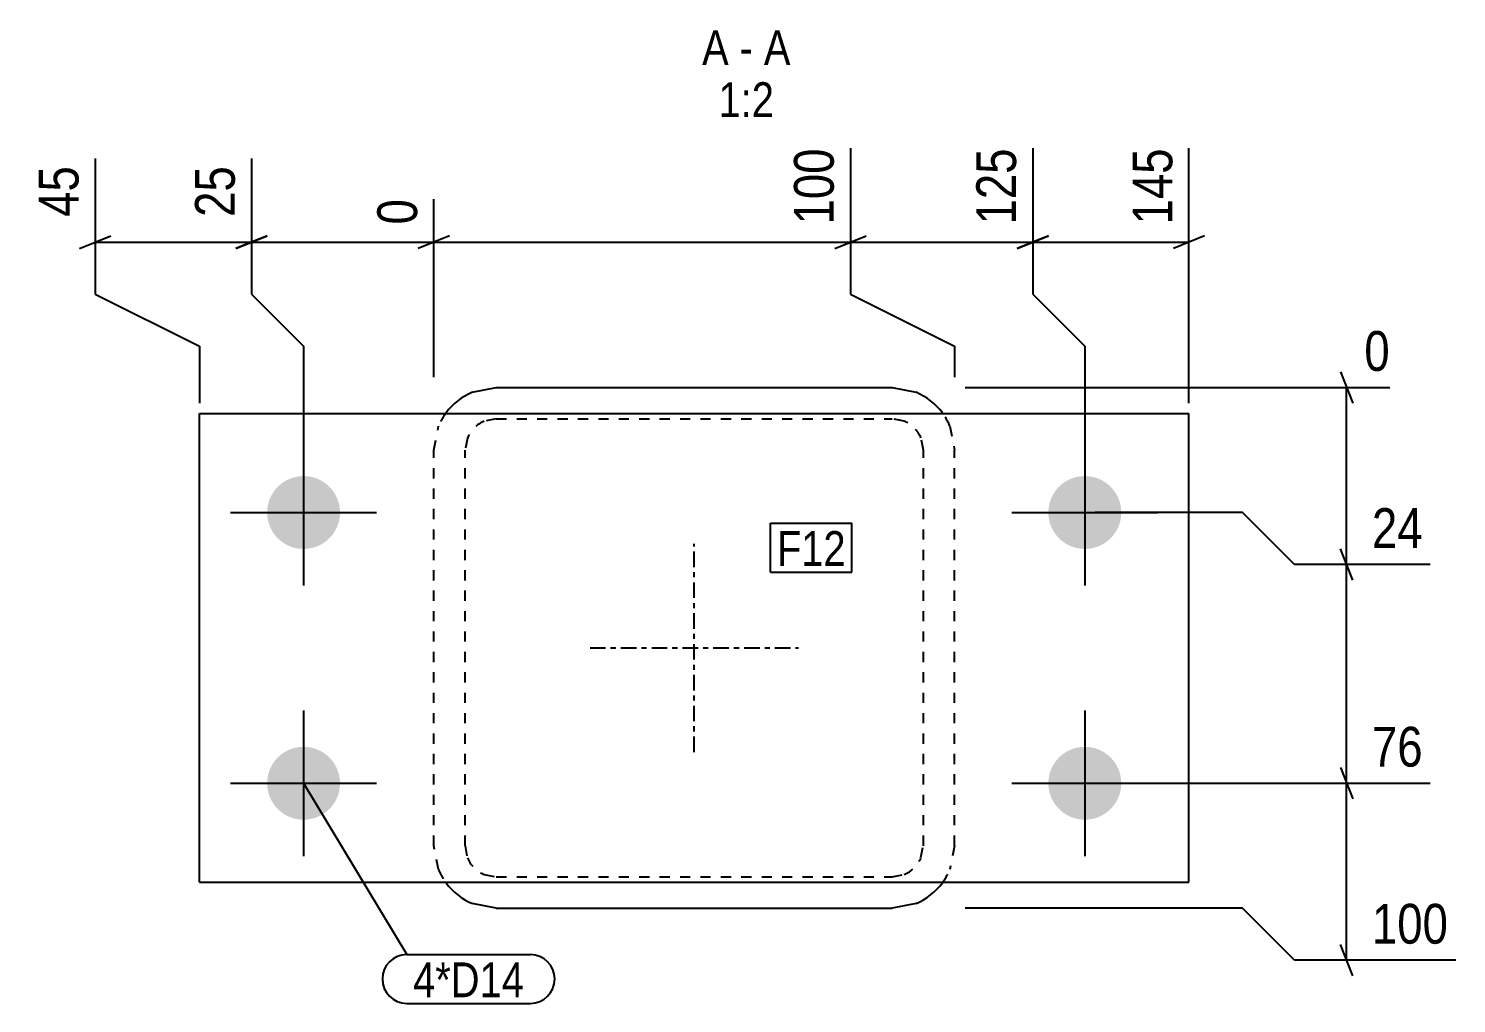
# Model space of a CAD drawing. Header units: millimetres. Extents: x 20 to 42562, y 5 to 1714.
# Drawn here: x 6412.6 to 6686.8, y 4.8 to 192 of the extents above; entities that cross this region are included whole.
import ezdxf

# ---------------------------------------------------------------- set-up
doc = ezdxf.new("R2010")
doc.units = ezdxf.units.MM
doc.linetypes.add('DXK_LINE_DOT2', pattern=[3.9198, 1.9599, -1.9599])
doc.linetypes.add('DXK_LINE_DOT3', pattern=[5.9187, 2.979, -0.9799, 0.9799, -0.9799])
for name, color, linetype in [('MÅLSÆTNING', 7, 'Continuous'), ('STÅL', 7, 'Continuous'), ('TEKST', 7, 'Continuous')]:
    doc.layers.add(name, color=color, linetype=linetype)
doc.styles.add('Arial Narrow', font='ARIALN.TTF', dxfattribs={"height": 0.2})

msp = doc.modelspace()

# ---------------------------------------------------------------- hatches: boundary and pattern name
at = {"layer": 'STÅL', "linetype": 'Continuous'}
for points in [[(6465.45, 106.09, -1), (6465.45, 92.09, -1)], [(6615.45, 106.09, -1), (6615.45, 92.09, -1)], [(6465.45, 54.09, -1), (6465.45, 40.09, -1)], [(6615.45, 54.09, -1), (6615.45, 40.09, -1)]]:
    msp.add_hatch(color=96, dxfattribs=at).paths.add_polyline_path(points)

# ---------------------------------------------------------------- linework, layer by layer
at = {"layer": 'MÅLSÆTNING', "color": 7, "linetype": 'Continuous'}
for p, q in [((6570.45, 169.04), (6570.45, 141.01)), ((6570.45, 169.04), (6570.45, 141.01)), ((6605.45, 169.04), (6605.45, 141.01)), ((6605.45, 169.04), (6605.45, 141.01)), ((6635.45, 120.09), (6635.45, 169.04)), ((6425.45, 167.08), (6425.45, 141.01)), ((6455.45, 167.08), (6455.45, 141.01)), ((6455.45, 167.08), (6455.45, 141.01)), ((6490.45, 125.09), (6490.45, 159.29)), ((6490.45, 125.09), (6490.45, 159.29)), ((6422.45, 149.81), (6428.45, 152.21)), ((6425.45, 151.01), (6455.45, 151.01)), ((6452.45, 149.81), (6458.45, 152.21)), ((6458.45, 152.21), (6452.45, 149.81)), ((6455.45, 151.01), (6490.45, 151.01)), ((6493.45, 152.21), (6487.45, 149.81)), ((6493.45, 152.21), (6487.45, 149.81)), ((6490.45, 151.01), (6570.45, 151.01)), ((6567.45, 149.81), (6573.45, 152.21)), ((6567.45, 149.81), (6573.45, 152.21)), ((6570.45, 151.01), (6605.45, 151.01)), ((6602.45, 149.81), (6608.45, 152.21)), ((6608.45, 152.21), (6602.45, 149.81)), ((6605.45, 151.01), (6635.45, 151.01)), ((6638.45, 152.21), (6632.45, 149.81)), ((6425.45, 141.01), (6445.45, 131.01)), ((6455.45, 141.01), (6465.45, 131.01)), ((6455.45, 141.01), (6465.45, 131.01)), ((6570.45, 141.01), (6590.45, 131.01)), ((6570.45, 141.01), (6590.45, 131.01)), ((6605.45, 141.01), (6615.45, 131.01)), ((6605.45, 141.01), (6615.45, 131.01)), ((6445.45, 131.01), (6445.45, 120.09)), ((6465.45, 131.01), (6465.45, 101.09)), ((6465.45, 131.01), (6465.45, 101.09)), ((6590.45, 131.01), (6590.45, 125.09)), ((6590.45, 131.01), (6590.45, 125.09)), ((6615.45, 131.01), (6615.45, 101.09)), ((6615.45, 131.01), (6615.45, 101.09)), ((6664.52, 126.09), (6666.92, 120.09)), ((6592.45, 123.09), (6674, 123.09)), ((6665.72, 89.09), (6665.72, 123.09)), ((6645.72, 99.09), (6617.45, 99.09)), ((6645.72, 99.09), (6617.45, 99.09)), ((6655.72, 89.09), (6645.72, 99.09)), ((6655.72, 89.09), (6645.72, 99.09)), ((6666.92, 86.09), (6664.52, 92.09)), ((6666.92, 86.09), (6664.52, 92.09)), ((6681.79, 89.09), (6655.72, 89.09)), ((6681.79, 89.09), (6655.72, 89.09)), ((6665.72, 47.09), (6665.72, 89.09)), ((6664.52, 50.09), (6666.92, 44.09)), ((6664.52, 50.09), (6666.92, 44.09)), ((6617.45, 47.09), (6681.79, 47.09)), ((6617.45, 47.09), (6681.79, 47.09)), ((6665.72, 13.09), (6665.72, 47.09)), ((6645.72, 23.09), (6592.45, 23.09)), ((6655.72, 13.09), (6645.72, 23.09)), ((6666.92, 10.09), (6664.52, 16.09)), ((6686.66, 13.09), (6655.72, 13.09))]:
    msp.add_line(p, q, dxfattribs=at)
at = {"layer": 'STÅL', "color": 2, "linetype": 'Continuous'}
for p, q in [((6497.85, 122.18), (6502.45, 123.09)), ((6502.45, 123.09), (6578.45, 123.09)), ((6578.45, 123.09), (6583.04, 122.18)), ((6445.45, 28.09), (6445.45, 118.09)), ((6445.45, 118.09), (6635.45, 118.09)), ((6635.45, 28.09), (6635.45, 118.09)), ((6445.45, 28.09), (6635.45, 28.09)), ((6502.45, 23.09), (6497.85, 24.01)), ((6502.45, 23.09), (6578.45, 23.09)), ((6583.04, 24.01), (6578.45, 23.09))]:
    msp.add_line(p, q, dxfattribs=at)
at = {"layer": 'STÅL', "color": 7, "linetype": 'DXK_LINE_DOT2'}
for p, q in [((6490.45, 111.09), (6491.36, 115.69)), ((6502.45, 117.09), (6500.15, 116.64)), ((6502.45, 117.09), (6578.45, 117.09)), ((6580.74, 116.64), (6578.45, 117.09)), ((6589.53, 115.69), (6590.45, 111.09)), ((6496.9, 113.39), (6496.45, 111.09)), ((6584.45, 111.09), (6583.99, 113.39)), ((6490.45, 35.09), (6490.45, 111.09)), ((6496.45, 35.09), (6496.45, 111.09)), ((6584.45, 35.09), (6584.45, 111.09)), ((6590.45, 35.09), (6590.45, 111.09)), ((6491.36, 30.5), (6490.45, 35.09)), ((6496.45, 35.09), (6496.9, 32.8)), ((6583.99, 32.8), (6584.45, 35.09)), ((6590.45, 35.09), (6589.53, 30.5)), ((6500.15, 29.55), (6502.45, 29.09)), ((6502.45, 29.09), (6578.45, 29.09)), ((6578.45, 29.09), (6580.74, 29.55))]:
    msp.add_line(p, q, dxfattribs=at)
at = {"layer": 'STÅL', "color": 96, "linetype": 'Continuous'}
for p, q in [((6465.45, 113.09), (6465.45, 85.09)), ((6615.45, 113.09), (6615.45, 85.09)), ((6451.45, 99.09), (6479.45, 99.09)), ((6601.45, 99.09), (6629.45, 99.09)), ((6465.45, 61.09), (6465.45, 33.09)), ((6615.45, 61.09), (6615.45, 33.09)), ((6451.45, 47.09), (6479.45, 47.09)), ((6601.45, 47.09), (6629.45, 47.09))]:
    msp.add_line(p, q, dxfattribs=at)
at = {"layer": 'STÅL', "color": 7, "linetype": 'DXK_LINE_DOT3'}
for p, q in [((6540.45, 53.09), (6540.45, 93.09)), ((6520.45, 73.09), (6560.45, 73.09))]:
    msp.add_line(p, q, dxfattribs=at)
at = {"layer": 'STÅL', "color": 2, "linetype": 'Continuous'}
for centre, start, end in [((6502.45, 111.09), 112.5, 143.5514), ((6578.45, 111.09), 36.4486, 67.5), ((6502.45, 35.09), 216.4486, 247.5), ((6578.45, 35.09), 292.5, 323.5514)]:
    msp.add_arc(centre, 12, start, end, dxfattribs=at)
at = {"layer": 'STÅL', "color": 7, "linetype": 'DXK_LINE_DOT2'}
for centre, radius, start, end in [((6502.45, 111.09), 12, 143.5514, 157.5), ((6578.45, 111.09), 12, 22.5, 36.4486), ((6502.45, 111.09), 6, 112.5, 157.5), ((6578.45, 111.09), 6, 22.5, 67.5), ((6502.45, 35.09), 12, 202.5, 216.4486), ((6502.45, 35.09), 6, 202.5, 247.5), ((6578.45, 35.09), 6, 292.5, 337.5), ((6578.45, 35.09), 12, 323.5514, 337.5)]:
    msp.add_arc(centre, radius, start, end, dxfattribs=at)

# ---------------------------------------------------------------- wipeouts: each hides what was drawn before it
at = {"color": 0, "linetype": 'Continuous'}
for points, layer in [([(6423.85, 167.22), (6412.65, 167.22), (6412.65, 154.27), (6423.85, 154.27)], 'MÅLSÆTNING'), ([(6453.85, 167.22), (6442.65, 167.22), (6442.65, 154.27), (6453.85, 154.27)], 'MÅLSÆTNING'), ([(6681.93, 90.69), (6681.93, 101.89), (6668.98, 101.89), (6668.98, 90.69)], 'MÅLSÆTNING'), ([(6681.93, 48.69), (6681.93, 59.89), (6668.98, 59.89), (6668.98, 48.69)], 'MÅLSÆTNING'), ([(6686.81, 14.69), (6686.81, 25.89), (6668.98, 25.89), (6668.98, 14.69)], 'MÅLSÆTNING'), ([(6547.08, 185.04), (6547.08, 192.04), (6541.97, 192.04), (6541.97, 185.04)], 'TEKST'), ([(6551.73, 185.04), (6551.73, 192.04), (6549.18, 192.04), (6549.18, 185.04)], 'TEKST'), ([(6558.94, 185.04), (6558.94, 192.04), (6553.83, 192.04), (6553.83, 185.04)], 'TEKST'), ([(6555.79, 175.04), (6555.79, 182.04), (6545.12, 182.04), (6545.12, 175.04)], 'TEKST')]:
    msp.add_wipeout(points, dxfattribs=at).dxf.layer = layer
at = {"color": 0}
for points in [[(6569.54, 88.83), (6569.54, 95.83), (6556.33, 95.83), (6556.33, 88.83)], [(6507.79, 6), (6507.79, 13), (6486.48, 13), (6486.48, 6)]]:
    msp.add_wipeout(points, dxfattribs=at).dxf.layer = 'TEKST'

# ---------------------------------------------------------------- next in the draw order: texts
at = {"layer": 'MÅLSÆTNING', "color": 3, "linetype": 'Continuous', "style": 'Arial Narrow'}
for s, p in [('45', (6422.25, 155.87)), ('25', (6452.25, 155.87))]:
    msp.add_text(s, height=7.635, rotation=90.0002, dxfattribs=at).set_placement(p)
for s, p in [('24', (6670.58, 92.29)), ('76', (6670.58, 50.29)), ('100', (6670.58, 16.29))]:
    msp.add_text(s, height=7.635, dxfattribs=at).set_placement(p)
at = {"layer": 'TEKST', "color": 3, "linetype": 'Continuous', "style": 'Arial Narrow'}
for s, height, p in [('A', 6.68, (6541.97, 185.04)), ('A', 6.68, (6553.83, 185.04)), ('-', 6.68, (6549.18, 185.04)), ('1:2', 6.681, (6545.12, 175.04))]:
    msp.add_text(s, height=height, dxfattribs=at).set_placement(p)

# ---------------------------------------------------------------- next in the draw order: wipeouts: each hides what was drawn before it
at = {"color": 0, "linetype": 'Continuous'}
for points in [[(6568.85, 170.64), (6557.65, 170.64), (6557.65, 152.81), (6568.85, 152.81)], [(6603.85, 170.64), (6592.65, 170.64), (6592.65, 152.81), (6603.85, 152.81)], [(6633.85, 170.64), (6622.65, 170.64), (6622.65, 152.81), (6633.85, 152.81)], [(6488.85, 160.89), (6477.65, 160.89), (6477.65, 152.81), (6488.85, 152.81)], [(6675.6, 124.69), (6675.6, 135.89), (6667.52, 135.89), (6667.52, 124.69)]]:
    msp.add_wipeout(points, dxfattribs=at).dxf.layer = 'MÅLSÆTNING'
at = {"color": 0}
for points in [[(6569.54, 88.83), (6569.54, 95.83), (6556.33, 95.83), (6556.33, 88.83)], [(6507.79, 6), (6507.79, 13), (6486.48, 13), (6486.48, 6)]]:
    msp.add_wipeout(points, dxfattribs=at).dxf.layer = 'TEKST'

# ---------------------------------------------------------------- next in the draw order: linework, layer by layer
at = {"layer": 'TEKST', "color": 7, "linetype": 'Continuous'}
for p, q in [((6555.13, 97.03), (6570.74, 97.03)), ((6555.13, 87.63), (6555.13, 97.03)), ((6570.74, 87.63), (6570.74, 97.03)), ((6555.13, 87.63), (6570.74, 87.63)), ((6465.45, 47.09), (6485.28, 14.2)), ((6485.28, 14.2), (6508.99, 14.2)), ((6485.28, 4.8), (6508.99, 4.8))]:
    msp.add_line(p, q, dxfattribs=at)
for centre, start, end in [((6485.28, 9.5), 90, 270), ((6508.99, 9.5), 270, 90)]:
    msp.add_arc(centre, 4.7, start, end, dxfattribs=at)

# ---------------------------------------------------------------- next in the draw order: texts
at = {"layer": 'MÅLSÆTNING', "color": 3, "linetype": 'Continuous', "style": 'Arial Narrow'}
for s, height, p in [('100', 7.635, (6567.25, 154.41)), ('125', 7.635, (6602.25, 154.41)), ('145', 7.635, (6632.25, 154.41)), ('0', 7.64, (6487.25, 154.41))]:
    msp.add_text(s, height=height, rotation=90.0002, dxfattribs=at).set_placement(p)
msp.add_text('0', height=7.64, dxfattribs=at).set_placement((6669.12, 126.29))
at = {"layer": 'TEKST', "color": 3, "style": 'Arial Narrow'}
for s, p in [('F12', (6556.33, 88.83)), ('4*D14', (6486.48, 6))]:
    msp.add_text(s, height=6.681, dxfattribs=at).set_placement(p)

doc.saveas('drawing.dxf')
